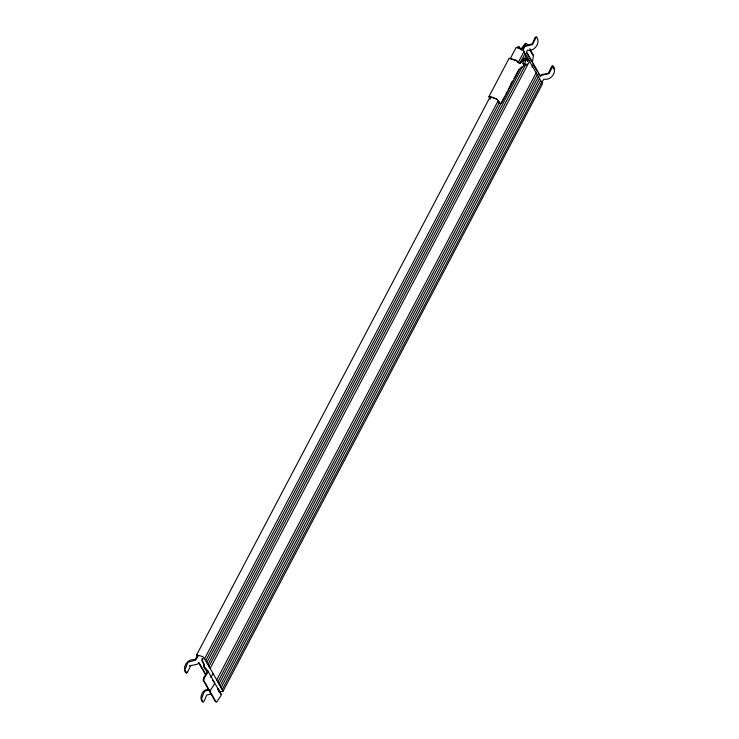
<?xml version="1.0" encoding="UTF-8"?>
<svg xmlns="http://www.w3.org/2000/svg" width="739" height="739" viewBox="0 0 739 739"><rect width="100%" height="100%" fill="white"/><g stroke="black" fill="none" stroke-linecap="round" stroke-linejoin="round"><path stroke-width="1.11" d="M527.156 63.942L525.641 65.309L523.812 64.755C522.122 63.138 523.277 60.044 525.18 59.111L527.018 59.665L527.84 61.115M527.018 59.665L525.503 61.032L524.81 63.859L525.641 65.309M532.366 62.141L533.503 55.36L529.697 48.682M518.76 62.732L516.238 60.238L509.116 58.279L488.932 96.643L489.855 98.814M490.345 96.513L196.657 654.874L197.535 656.722M222.55 691.399L222.993 691.214L222.162 689.764L541.724 82.362L522.667 49.495L516.108 47.518L510.206 58.75M222.929 691.418L542.38 84.052L541.724 82.362M202.209 658.366C200.334 661.35 205.239 663.567 203.465 666.476L207.188 672.074L203.641 677.774L203.207 680.305L215.345 701.57L216.656 702.05L221.063 695.538L221.044 694.115L207.807 670.91L204.306 666.643C205.581 663.724 201.119 661.544 202.874 658.569M197.701 655.299L194.939 659.807C187.965 658.107 181.868 667.068 185.581 672.638L186.865 672.989L187.53 672.111L190.773 665.617L197.184 664.333L199.16 662.837L205.581 674.088M198.311 655.604L195.696 660.13L187.909 662.255L184.981 669.691L186.265 672.786M522.353 49.698L524.348 46.077L532.348 43.795L534.934 37.809L535.599 36.95L536.893 37.273C540.652 43.065 534.445 51.776 527.267 50.16L526.611 51.915L540.514 76.283L541.604 75.295L549.049 73.586L552.837 66.104M523.018 49.892L525.059 46.289L532.505 44.58L536.292 37.098M499.416 102.351L205.728 660.712L204.518 658.828L498.308 100.421M518.178 62.649L524.08 51.425M519.813 63.563L525.18 53.356M510.972 83.803L512.044 81.78M522.556 66.408L207.936 664.583L206.726 662.698L504.811 96.116M505.882 94.075L506.954 92.033M508.035 89.992L512.866 80.81M513.938 78.768L518.769 69.577M524.672 58.353L526.288 55.286M525.78 60.284L527.387 57.226M529.595 61.088L210.144 668.444L208.934 666.56L525.808 64.256M527.415 61.198L528.496 59.157M210.892 677.58L212.971 673.635M531.997 67.073L533.558 64.099L532.902 63.896M537.318 74.621L217.866 681.986L216.647 680.092L536.209 72.69M539.525 78.491L220.074 685.847L218.855 683.963L538.417 76.56M222.273 689.718L221.063 687.833L540.625 80.422M541.262 83.719L543.812 79.156C550.989 80.782 557.197 72.071 553.437 66.279L552.144 65.956L551.479 66.815L548.236 73.309L541.826 74.584L540.107 76.145L538.241 73.272M521.124 49.033L525.217 43.379L526.972 43.906L528.062 45.809M521.244 50.104L525.882 43.583M523.812 64.755L524.367 64.016M186.173 672.841L186.838 671.963M189.433 665.978L189.96 665.34M221.617 691.445L220.222 692.083L218.236 688.609L217.672 688.868M517.392 47.481L518.15 46.649L519.452 47.037L520.561 48.968M518.057 47.684L518.815 46.843L519.896 48.774M519.535 63.203L523.812 58.418L524.875 58.436L525.466 59.693M523.859 65.891L520.358 68.062L519.092 69.835L502.058 102.231L500.839 103.562L499.148 103.063C500.368 99.405 486.04 93.779 490.511 99.008M205.728 660.712L206.837 662.643M207.936 664.583L209.045 666.513M210.144 668.444L216.758 680.046M217.866 681.986L218.966 683.917M220.074 685.847L221.173 687.787M208.278 689.459C202.56 689.007 199.096 697.45 202.126 701.644L203.41 701.995L204.075 701.117L206.661 695.131L211.594 693.764M209.386 689.903L204.454 691.261L201.525 698.697L202.809 701.791M196.657 654.874L202.698 656.592L204.629 658.782M488.932 96.643L497.135 99.118L499.813 103.257M523.674 60.487L525.503 61.032M511.194 59.037L515.406 60.312M522.981 63.305L524.81 63.859M205.784 674.919L198.505 662.643M209.276 690.937L209.913 691.187L214.439 683.935L214.421 682.513L212.324 679.954M516.459 60.626L518.094 62.529L520.201 63.406L524.478 58.621L525.54 58.64L526.131 59.887M218.245 690.697L221.044 694.115M552.744 66.131L554.019 69.235M530.112 50.391L532.837 55.166M526.482 52.654L531.295 61.088M533.429 64.838L537.17 71.397M217.571 688.406L219.058 691.011M215.982 701.828L203.844 680.554L204.269 678.023L207.825 672.333L207.807 670.91M525.18 59.111L525.401 59.785"/></g></svg>
